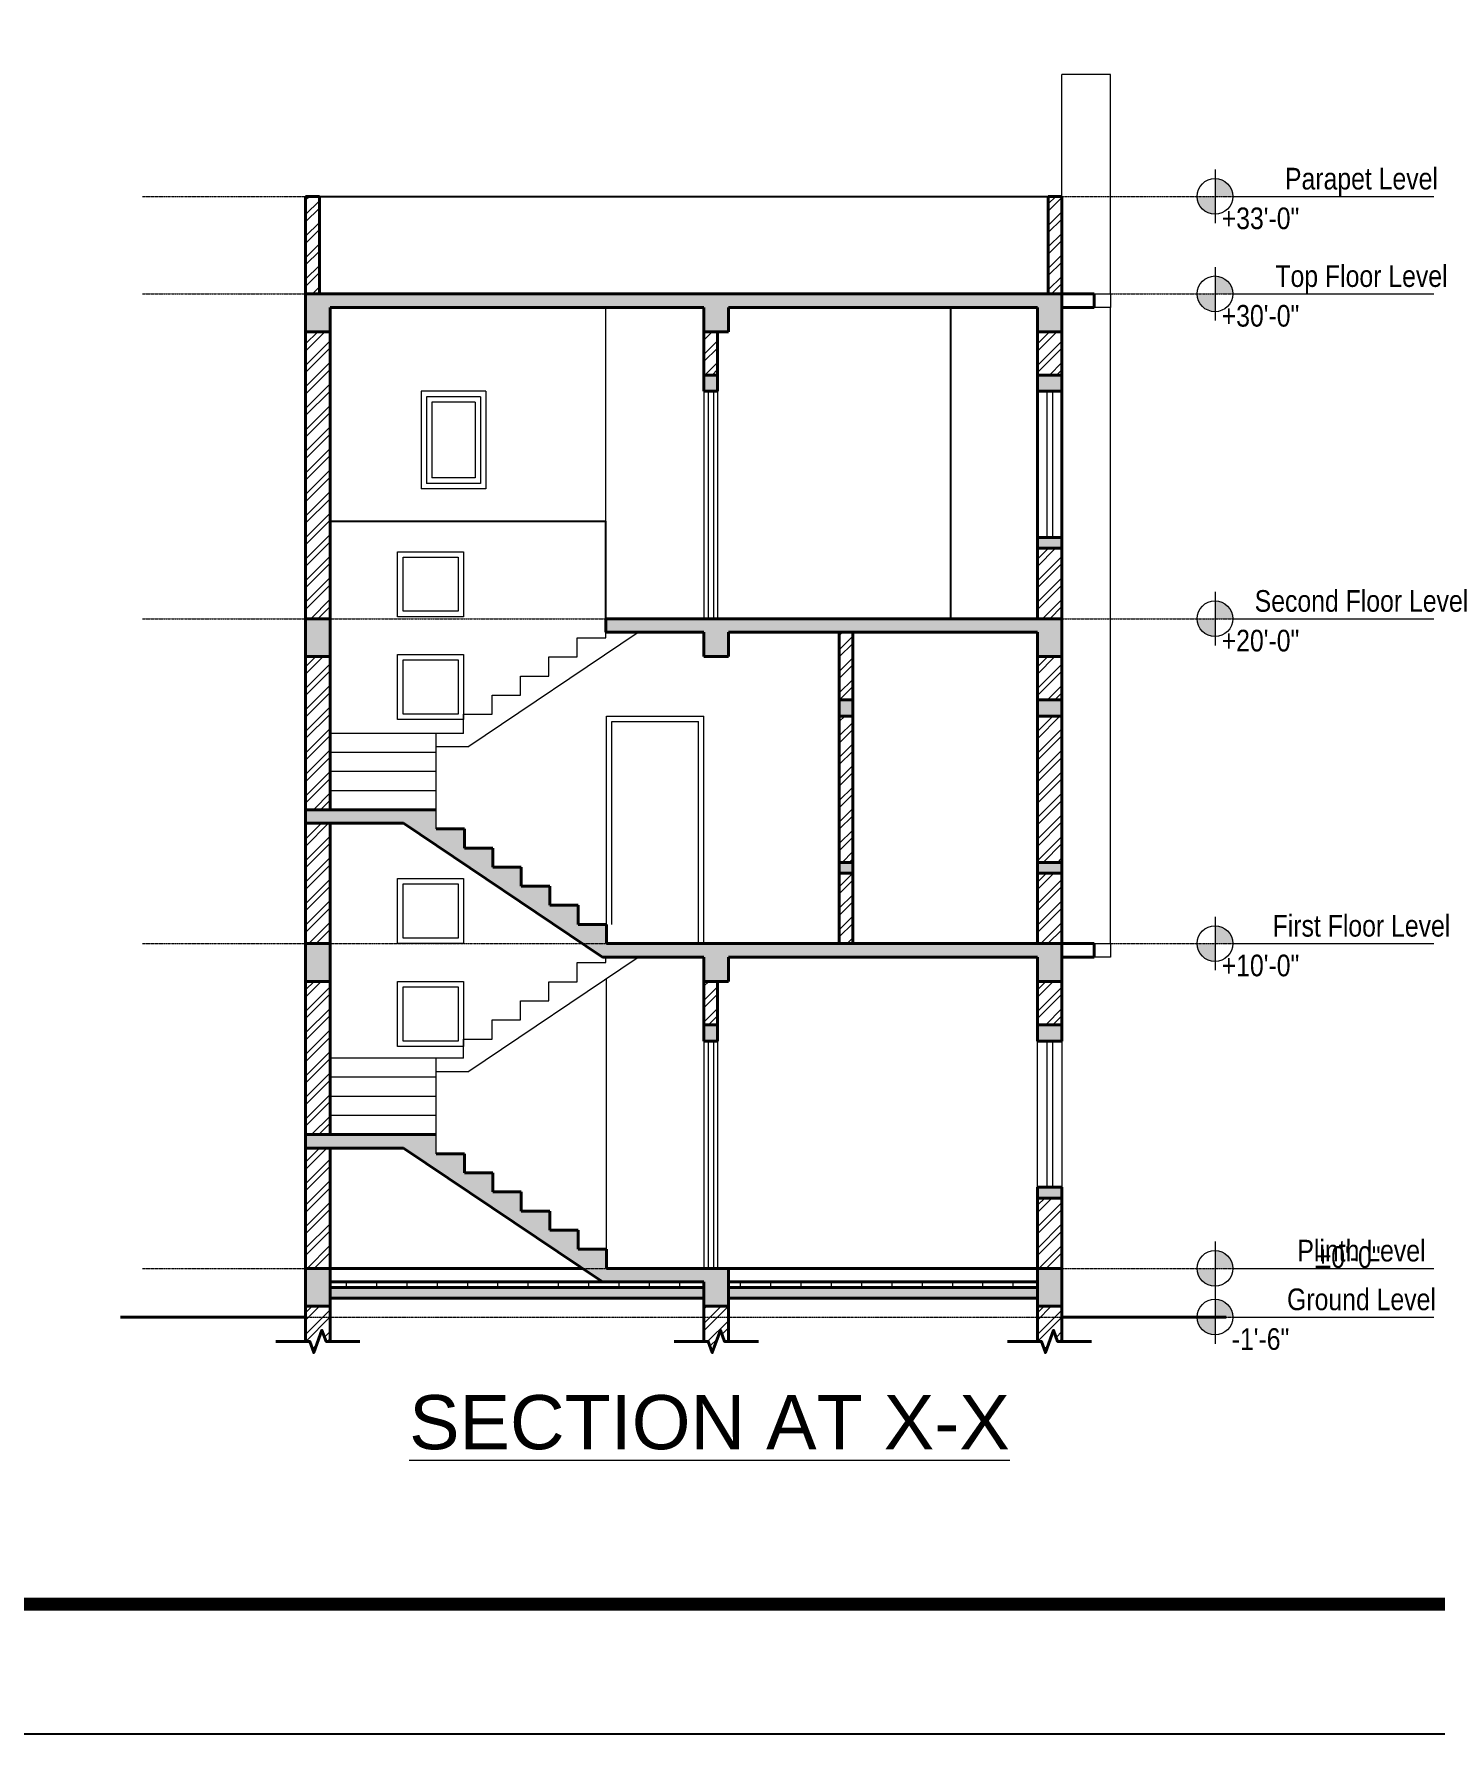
# Model space of a CAD drawing. Header units: inches. Extents: x 137851 to 141026, y -21374 to -19129.
# Drawn here: x 138635 to 139153, y -21374 to -20746 of the extents above; entities that cross this region are included whole.
import ezdxf

# ---------------------------------------------------------------- set-up
doc = ezdxf.new("R2010")
doc.units = ezdxf.units.IN
doc.header["$LTSCALE"] = 0.5
doc.header["$MEASUREMENT"] = 0
doc.linetypes.add('CENTER', pattern=[2, 1.25, -0.25, 0.25, -0.25])
for name, color, linetype, lineweight in [('Annotate-Bold.w', 187, 'Continuous', 18), ('Door-Window', 47, 'Continuous', 15), ('hatch', 9, 'Continuous', 5), ('PARAPET', 50, 'Continuous', 13), ('Staircase', 6, 'Continuous', 18), ('Text-100.w', 254, 'Continuous', 9), ('wall', 1, 'Continuous', 40), ('wall light', 6, 'Continuous', 25), ('window', 4, 'Continuous', 13)]:
    doc.layers.add(name, color=color, linetype=linetype, lineweight=lineweight)
doc.styles.add('arial', font='arial.ttf')

msp = doc.modelspace()

# ---------------------------------------------------------------- hatches: boundary and pattern name
at = {"layer": 'Annotate-Bold.w', "ltscale": 0.005}
h = msp.add_hatch(color=256, dxfattribs=at)
h.dxf.hatch_style = 1
h.paths.add_polyline_path([(139071.87, -20799.13), (139071.87, -20805.73), (139078.47, -20805.73, 0.414214)])
h.paths.add_polyline_path([(139071.87, -20812.33), (139071.87, -20805.73), (139065.28, -20805.73, 0.414214)])
h = msp.add_hatch(color=256, dxfattribs=at)
h.dxf.hatch_style = 1
h.paths.add_polyline_path([(139071.87, -20835.13), (139071.87, -20841.73), (139078.47, -20841.73, 0.414214)])
h.paths.add_polyline_path([(139071.87, -20848.33), (139071.87, -20841.73), (139065.28, -20841.73, 0.414214)])
h = msp.add_hatch(color=256, dxfattribs=at)
h.dxf.hatch_style = 1
h.paths.add_polyline_path([(139071.87, -20955.13), (139071.87, -20961.73), (139078.47, -20961.73, 0.414214)])
h.paths.add_polyline_path([(139071.87, -20968.33), (139071.87, -20961.73), (139065.28, -20961.73, 0.414214)])
h = msp.add_hatch(color=256, dxfattribs=at)
h.dxf.hatch_style = 1
h.paths.add_polyline_path([(139071.87, -21075.13), (139071.87, -21081.73), (139078.47, -21081.73, 0.414214)])
h.paths.add_polyline_path([(139071.87, -21088.33), (139071.87, -21081.73), (139065.28, -21081.73, 0.414214)])
h = msp.add_hatch(color=256, dxfattribs=at)
h.dxf.hatch_style = 1
h.paths.add_polyline_path([(139071.87, -21195.13), (139071.87, -21201.73), (139078.47, -21201.73, 0.414214)])
h.paths.add_polyline_path([(139071.87, -21208.33), (139071.87, -21201.73), (139065.28, -21201.73, 0.414214)])
h = msp.add_hatch(color=256, dxfattribs=at)
h.dxf.hatch_style = 1
h.paths.add_polyline_path([(139071.87, -21213.13), (139071.87, -21219.73), (139078.47, -21219.73, 0.414214)])
h.paths.add_polyline_path([(139071.87, -21226.33), (139071.87, -21219.73), (139065.28, -21219.73, 0.414214)])
at = {"layer": 'Door-Window', "linetype": 'ByBlock'}
h = msp.add_hatch(dxfattribs=at)
h.set_pattern_fill('AR-CONC', color=256)
h.set_pattern_definition([(50, (7081.083, 2177.0516), (7.17260183, -0.62752135), [0.75, -8.25]), (355, (7081.083, 2177.0516), (-1.38751334, 7.52192134), [0.6, -6.6]), (100.4514445, (7081.6806, 2176.999), (5.78508847, 6.8943999), [0.63740192, -7.01142112]), (46.1842, (7081.083, 2179.052), (10.6724133, -1.6551928), [1.125, -12.375]), (96.6356355, (7081.972, 2178.914), (9.34661946, 9.741186), [0.9561034, -10.5171376]), (351.184164, (7081.083, 2179.052), (9.34661945, 9.741186), [0.9, -9.9]), (21, (7082.083, 2178.5516), (5.96907052, -4.0261889), [0.75, -8.25]), (326, (7082.083, 2178.5516), (2.4331533, 7.25150045), [0.6, -6.6]), (71.451445, (7082.58, 2178.216), (8.40222377, 3.22531153), [0.6374019, -7.01142112]), (37.5, (7081.0828, 2177.0516), (0.121598553, 3.32893854), [0, -6.52, 0, -6.7, 0, -6.625]), (7.5, (7081.083, 2177.0516), (2.63069537, 3.94411712), [0, -3.82, 0, -6.37, 0, -2.525]), (327.5, (7078.8528, 2177.0516), (5.33822436, -0.22554872), [0, -2.5, 0, -7.8, 0, -10.35]), (317.5, (7077.853, 2177.0516), (5.8318617, 1.00104982), [0, -3.25, 0, -5.18, 0, -7.35])])
h.paths.add_polyline_path([(138744.91, -21201.73), (138735.81, -21201.73), (138735.81, -21215.73), (138744.91, -21215.73)])
h.paths.add_polyline_path([(138892.14, -21201.73), (138847.04, -21201.73), (138847.04, -21194.67), (138836.54, -21194.67), (138836.54, -21187.61), (138826.04, -21187.61), (138826.04, -21180.55), (138815.54, -21180.55), (138815.54, -21173.49), (138805.04, -21173.49), (138805.04, -21166.44), (138794.54, -21166.44), (138794.54, -21159.38), (138784.04, -21159.38), (138784.04, -21152.32), (138735.81, -21152.32), (138735.81, -21157.32), (138772.02, -21157.32), (138845.52, -21206.73), (138883.04, -21206.73), (138883.04, -21215.73), (138892.14, -21215.73)])
h.paths.add_polyline_path([(139015.27, -21201.73), (139006.27, -21201.73), (139006.27, -21215.73), (139015.27, -21215.73)])
h.paths.add_polyline_path([(139015.27, -21171.73), (139006.27, -21171.73), (139006.27, -21175.73), (139015.27, -21175.73)])
h.paths.add_polyline_path([(139015.27, -21111.73), (139006.27, -21111.73), (139006.27, -21117.73), (139015.27, -21117.73)])
h.paths.add_polyline_path([(138888.04, -21111.73), (138883.04, -21111.73), (138883.04, -21117.73), (138888.04, -21117.73)])
h.paths.add_polyline_path([(139015.27, -21081.73), (138847.04, -21081.73), (138847.04, -21074.67), (138836.54, -21074.67), (138836.54, -21067.61), (138826.04, -21067.61), (138826.04, -21060.55), (138815.54, -21060.55), (138815.54, -21053.49), (138805.04, -21053.49), (138805.04, -21046.44), (138794.54, -21046.44), (138794.54, -21039.38), (138784.04, -21039.38), (138784.04, -21032.32), (138735.81, -21032.32), (138735.81, -21037.32), (138772.02, -21037.32), (138845.52, -21086.73), (138883.04, -21086.73), (138883.04, -21095.73), (138892.04, -21095.73), (138892.04, -21086.73), (139006.27, -21086.73), (139006.27, -21095.73), (139015.27, -21095.73)])
h.paths.add_polyline_path([(138744.91, -21081.73), (138735.81, -21081.73), (138735.81, -21095.73), (138744.91, -21095.73)], flags=17)
h.paths.add_polyline_path([(138744.91, -20961.73), (138735.81, -20961.73), (138735.81, -20975.73), (138744.91, -20975.73)])
h.paths.add_polyline_path([(138892.04, -20966.73), (139006.27, -20966.73), (139006.27, -20961.73), (138846.73, -20961.73), (138846.73, -20966.73), (138883.04, -20966.73), (138883.04, -20975.73), (138892.04, -20975.73)])
h.paths.add_polyline_path([(139015.27, -20961.73), (139006.27, -20961.73), (139006.27, -20975.73), (139015.27, -20975.73)])
h.paths.add_polyline_path([(139015.27, -20991.73), (139006.27, -20991.73), (139006.27, -20997.73), (139015.27, -20997.73)])
h.paths.add_polyline_path([(138938.04, -20991.73), (138933.04, -20991.73), (138933.04, -20997.73), (138938.04, -20997.73)])
h.paths.add_polyline_path([(139015.27, -21051.73), (139006.27, -21051.73), (139006.27, -21055.73), (139015.27, -21055.73)], flags=17)
h.paths.add_polyline_path([(138938.04, -21051.73), (138933.04, -21051.73), (138933.04, -21055.73), (138938.04, -21055.73)], flags=17)
h.paths.add_polyline_path([(139015.27, -20931.73), (139006.27, -20931.73), (139006.27, -20935.73), (139015.27, -20935.73)])
h.paths.add_polyline_path([(139015.27, -20871.73), (139006.27, -20871.73), (139006.27, -20877.73), (139015.27, -20877.73)])
h.paths.add_polyline_path([(138888.04, -20871.73), (138883.04, -20871.73), (138883.04, -20877.73), (138888.04, -20877.73)])
h.paths.add_polyline_path([(139015.27, -20841.73), (138744.91, -20841.73), (138735.81, -20841.73), (138735.81, -20855.73), (138744.91, -20855.73), (138744.91, -20846.73), (138883.04, -20846.73), (138883.04, -20855.73), (138892.04, -20855.73), (138892.04, -20846.73), (139006.27, -20846.73), (139006.27, -20855.73), (139015.27, -20855.73)])
at = {"layer": 'hatch', "ltscale": 0.01}
h = msp.add_hatch(dxfattribs=at)
h.set_pattern_fill('ANSI32', color=256, scale=15, style=0)
h.set_pattern_definition([(45, (7081.083, 2177.0516), (-3.97747564, 3.97747564), []), (45, (7083.7345, 2177.0516), (-3.97747564, 3.97747564), [])])
h.paths.add_polyline_path([(138744.91, -21215.73), (138735.81, -21215.73), (138735.81, -21228.73), (138737.36, -21228.73), (138738.86, -21232.85), (138741.86, -21224.61), (138743.36, -21228.73), (138744.91, -21228.73)])
h.paths.add_polyline_path([(138892.04, -21215.73), (138883.04, -21215.73), (138883.04, -21228.73), (138884.59, -21228.73), (138886.09, -21232.85), (138889.09, -21224.61), (138890.59, -21228.73), (138892.04, -21228.73)])
h.paths.add_polyline_path([(139015.27, -21215.73), (139006.27, -21215.73), (139006.27, -21228.73), (139007.72, -21228.73), (139009.22, -21232.85), (139012.22, -21224.61), (139013.72, -21228.73), (139015.27, -21228.73)])
h.paths.add_polyline_path([(139015.27, -21175.73), (139006.27, -21175.73), (139006.27, -21201.73), (139015.27, -21201.73)])
h.paths.add_polyline_path([(139015.27, -21095.73), (139006.27, -21095.73), (139006.27, -21111.73), (139015.27, -21111.73)])
h.paths.add_polyline_path([(139015.27, -21055.73), (139006.27, -21055.73), (139006.27, -21081.73), (139015.27, -21081.73)])
h.paths.add_polyline_path([(139015.27, -20997.73), (139006.27, -20997.73), (139006.27, -21051.73), (139015.27, -21051.73)])
h.paths.add_polyline_path([(139015.27, -20975.73), (139006.27, -20975.73), (139006.27, -20991.73), (139015.27, -20991.73)])
h.paths.add_polyline_path([(139015.27, -20935.73), (139006.27, -20935.73), (139006.27, -20961.73), (139015.27, -20961.73)])
h.paths.add_polyline_path([(139015.27, -20855.73), (139006.27, -20855.73), (139006.27, -20871.73), (139015.27, -20871.73)])
h.paths.add_polyline_path([(139015.27, -20805.73), (139010.27, -20805.73), (139010.27, -20841.73), (139015.27, -20841.73)])
h.paths.add_polyline_path([(138740.91, -20805.73), (138735.81, -20805.73), (138735.81, -20841.73), (138740.91, -20841.73)])
h.paths.add_polyline_path([(138888.04, -20855.73), (138883.04, -20855.73), (138883.04, -20871.73), (138888.04, -20871.73)])
h.paths.add_polyline_path([(138744.91, -20855.73), (138735.81, -20855.73), (138735.81, -20961.73), (138744.91, -20961.73)])
h.paths.add_polyline_path([(138744.91, -20975.73), (138735.81, -20975.73), (138735.81, -21032.32), (138744.91, -21032.32)])
h.paths.add_polyline_path([(138744.91, -21037.32), (138735.81, -21037.32), (138735.81, -21081.73), (138744.91, -21081.73)])
h.paths.add_polyline_path([(138744.91, -21095.73), (138735.81, -21095.73), (138735.81, -21152.32), (138744.91, -21152.32)])
h.paths.add_polyline_path([(138744.91, -21157.32), (138735.81, -21157.32), (138735.81, -21201.73), (138744.91, -21201.73)])
h.paths.add_polyline_path([(138888.04, -21095.73), (138883.04, -21095.73), (138883.04, -21111.73), (138888.04, -21111.73)])
h.paths.add_polyline_path([(138938.04, -21055.73), (138933.04, -21055.73), (138933.04, -21081.73), (138938.04, -21081.73)])
h.paths.add_polyline_path([(138938.04, -20997.73), (138933.04, -20997.73), (138933.04, -21051.73), (138938.04, -21051.73)])
h.paths.add_polyline_path([(138938.04, -20966.73), (138933.04, -20966.73), (138933.04, -20991.73), (138938.04, -20991.73)])
at = {"layer": 'hatch', "ltscale": 0.5}
h = msp.add_hatch(dxfattribs=at)
h.set_pattern_fill('AR-B816', color=256, scale=0.7)
h.set_pattern_definition([(0, (-223014.691, 215688.0566), (0, 5.6), []), (90, (-223014.691, 215688.0566), (-5.6, 5.6), [5.6, -5.6])])
h.paths.add_polyline_path([(138883.04, -21206.73), (138744.91, -21206.73), (138744.91, -21208.73), (138883.04, -21208.73)])
h = msp.add_hatch(dxfattribs=at)
h.set_pattern_fill('AR-B816', color=256, scale=0.7)
h.set_pattern_definition([(0, (-222891.4605, 215688.0566), (0, 5.6), []), (90, (-222891.4605, 215688.0566), (-5.6, 5.6), [5.6, -5.6])])
h.paths.add_polyline_path([(139006.27, -21206.73), (138892.14, -21206.73), (138892.14, -21208.73), (139006.27, -21208.73)])
h = msp.add_hatch(dxfattribs=at)
h.set_pattern_fill('AR-SAND', color=256)
h.set_pattern_definition([(37.5, (-223014.6911, 215688.0566), (-0.062993358, 1.926823769), [0, -1.52, 0, -1.7, 0, -1.625]), (7.5, (-223014.6911, 215688.0566), (1.769776705, 2.822146065), [0, -0.82, 0, -1.37, 0, -0.525]), (327.5, (-223015.9211, 215688.0566), (3.114141862, 0.0056590535), [0, -0.5, 0, -1.8, 0, -2.35]), (317.5, (-223015.921, 215688.0566), (3.006126605, 0.877675565), [0, -0.25, 0, -1.18, 0, -1.35])])
h.paths.add_polyline_path([(138883.04, -21212.73), (138883.04, -21208.73), (138744.91, -21208.73), (138744.91, -21212.73)])
h = msp.add_hatch(dxfattribs=at)
h.set_pattern_fill('AR-SAND', color=256)
h.set_pattern_definition([(37.5, (-222867.4634, 215688.0566), (-0.062993358, 1.926823769), [0, -1.52, 0, -1.7, 0, -1.625]), (7.5, (-222867.4634, 215688.0566), (1.769776705, 2.822146065), [0, -0.82, 0, -1.37, 0, -0.525]), (327.5, (-222868.6934, 215688.0566), (3.114141862, 0.0056590535), [0, -0.5, 0, -1.8, 0, -2.35]), (317.5, (-222868.6934, 215688.0566), (3.006126605, 0.877675565), [0, -0.25, 0, -1.18, 0, -1.35])])
h.paths.add_polyline_path([(139006.27, -21212.73), (139006.27, -21208.73), (138892.14, -21208.73), (138892.14, -21212.73)])

# ---------------------------------------------------------------- linework, layer by layer
msp.add_lwpolyline([(137851.27, -21373.73), (137851.27, -19128.69), (141026.08, -19128.69), (141026.08, -21373.73)], close=True)
at = {"const_width": 4.8}
msp.add_lwpolyline([(140978.08, -21325.73), (140978.08, -19176.69), (137995.27, -19176.69), (137995.27, -21325.73)], close=True, dxfattribs=at)
at = {"layer": 'Annotate-Bold.w', "ltscale": 0.005}
for p, q in [((139071.89, -20795.82), (139071.89, -20815.61)), ((139071.89, -20831.82), (139071.89, -20851.61)), ((139071.89, -20951.82), (139071.89, -20971.61)), ((139071.89, -21071.82), (139071.89, -21091.61)), ((139071.89, -21191.82), (139071.89, -21211.61)), ((139071.89, -21209.82), (139071.89, -21229.61))]:
    msp.add_line(p, q, dxfattribs=at)
at = {"layer": 'Annotate-Bold.w', "linetype": 'CENTER', "ltscale": 0.01}
for p, q in [((138675.53, -20805.73), (139078.47, -20805.73)), ((138675.53, -20841.73), (139078.47, -20841.73)), ((138675.53, -20961.73), (139078.47, -20961.73)), ((138675.53, -21081.73), (139078.47, -21081.73)), ((138675.53, -21201.73), (139078.47, -21201.73)), ((138675.53, -21219.73), (139078.47, -21219.73))]:
    msp.add_line(p, q, dxfattribs=at)
at = {"layer": 'Annotate-Bold.w'}
for p, q in [((139078.47, -20805.73), (139152.78, -20805.73)), ((139078.47, -20841.73), (139152.78, -20841.73)), ((139078.47, -20961.73), (139152.78, -20961.73)), ((139078.47, -21081.73), (139152.78, -21081.73)), ((139078.47, -21201.73), (139152.78, -21201.73)), ((139078.47, -21219.73), (139152.78, -21219.73))]:
    msp.add_line(p, q, dxfattribs=at)
at = {"layer": 'Annotate-Bold.w', "ltscale": 0.005}
for centre in [(139071.87, -20805.73), (139071.87, -20841.73), (139071.87, -20961.73), (139071.87, -21081.73), (139071.87, -21201.73), (139071.87, -21219.73)]:
    msp.add_circle(centre, 6.6, dxfattribs=at)
at = {"layer": 'PARAPET'}
for p, q in [((139033.27, -20760.73), (139015.27, -20760.73)), ((139015.27, -20805.73), (139015.27, -20760.73)), ((139033.27, -20841.73), (139033.27, -20760.73)), ((139027.27, -20841.73), (139033.27, -20841.73)), ((139033.27, -20841.73), (139033.27, -20846.73)), ((138846.73, -20925.73), (138846.73, -20846.73)), ((139033.27, -20846.73), (139027.27, -20846.73)), ((139033.27, -21081.73), (139033.27, -20846.73)), ((139027.27, -21081.73), (139033.27, -21081.73)), ((139033.27, -21081.73), (139033.27, -21086.73)), ((139033.27, -21086.73), (139027.27, -21086.73))]:
    msp.add_line(p, q, dxfattribs=at)
at = {"layer": 'Staircase'}
for p, q in [((138795.76, -21009.08), (138858.76, -20966.73)), ((138846.73, -20968.79), (138846.73, -20966.73)), ((138836.23, -20975.85), (138836.23, -20968.79)), ((138836.23, -20968.79), (138846.73, -20968.79)), ((138825.73, -20982.91), (138825.73, -20975.85)), ((138825.73, -20975.85), (138836.23, -20975.85)), ((138815.23, -20989.96), (138815.23, -20982.91)), ((138815.23, -20982.91), (138825.73, -20982.91)), ((138804.73, -20997.02), (138804.73, -20989.96)), ((138804.73, -20989.96), (138815.23, -20989.96)), ((138794.23, -20997.02), (138804.73, -20997.02)), ((138794.23, -21004.08), (138794.23, -20997.02)), ((138794.23, -21004.08), (138744.91, -21004.08)), ((138784.04, -21039.38), (138784.04, -21004.08)), ((138784.04, -21011.14), (138744.91, -21011.14)), ((138795.76, -21009.08), (138784.04, -21009.08)), ((138784.04, -21018.2), (138744.91, -21018.2)), ((138784.04, -21025.26), (138744.91, -21025.26)), ((138795.76, -21129.08), (138858.76, -21086.73)), ((138846.73, -21088.79), (138846.73, -21086.73)), ((138836.23, -21095.85), (138836.23, -21088.79)), ((138836.23, -21088.79), (138846.73, -21088.79)), ((138825.73, -21102.91), (138825.73, -21095.85)), ((138825.73, -21095.85), (138836.23, -21095.85)), ((138847.04, -21194.67), (138847.04, -21094.61)), ((138815.23, -21109.96), (138815.23, -21102.91)), ((138815.23, -21102.91), (138825.73, -21102.91)), ((138804.73, -21117.02), (138804.73, -21109.96)), ((138804.73, -21109.96), (138815.23, -21109.96)), ((138794.23, -21117.02), (138804.73, -21117.02)), ((138794.23, -21124.08), (138794.23, -21117.02)), ((138794.23, -21124.08), (138744.91, -21124.08)), ((138784.04, -21159.38), (138784.04, -21124.08)), ((138784.04, -21131.14), (138744.91, -21131.14)), ((138795.76, -21129.08), (138784.04, -21129.08)), ((138784.04, -21138.2), (138744.91, -21138.2)), ((138784.04, -21145.26), (138744.91, -21145.26))]:
    msp.add_line(p, q, dxfattribs=at)
at = {"layer": 'wall'}
for p, q in [((138735.81, -21201.73), (138735.81, -20805.73)), ((138735.81, -20805.73), (138740.91, -20805.73)), ((138740.91, -20841.73), (138740.91, -20805.73)), ((139010.27, -20841.73), (139010.27, -20805.73)), ((139010.27, -20805.73), (139015.27, -20805.73)), ((139015.27, -21117.73), (139015.27, -20805.73)), ((138744.91, -20841.73), (139015.27, -20841.73)), ((139015.27, -20841.73), (139027.27, -20841.73)), ((139027.27, -20846.73), (139027.27, -20841.73)), ((138744.91, -21032.32), (138744.91, -20846.73)), ((138744.91, -20846.73), (138883.04, -20846.73)), ((138883.04, -20855.73), (138883.04, -20846.73)), ((138892.04, -20846.73), (139006.27, -20846.73)), ((138892.04, -20855.73), (138892.04, -20846.73)), ((139006.27, -20961.73), (139006.27, -20846.73)), ((139015.27, -20846.73), (139027.27, -20846.73)), ((138883.04, -20855.73), (138892.04, -20855.73)), ((138883.04, -20877.73), (138883.04, -20855.73)), ((138888.04, -20877.73), (138888.04, -20855.73)), ((138883.04, -20871.73), (138888.04, -20871.73)), ((139006.27, -20871.73), (139015.27, -20871.73)), ((138883.04, -20877.73), (138888.04, -20877.73)), ((139006.27, -20877.73), (139015.27, -20877.73)), ((139006.27, -20931.73), (139015.27, -20931.73)), ((139006.27, -20935.73), (139015.27, -20935.73)), ((138846.73, -20961.73), (139015.27, -20961.73)), ((138846.73, -20966.73), (138846.73, -20961.73)), ((138846.73, -20966.73), (138883.04, -20966.73)), ((138883.04, -20975.73), (138883.04, -20966.73)), ((138892.04, -20966.73), (139006.27, -20966.73)), ((138892.04, -20975.73), (138892.04, -20966.73)), ((138933.04, -21081.73), (138933.04, -20966.73)), ((138938.04, -21081.73), (138938.04, -20966.73)), ((139006.27, -21081.73), (139006.27, -20966.73)), ((138883.04, -20975.73), (138892.04, -20975.73)), ((138933.04, -20991.73), (138938.04, -20991.73)), ((139006.27, -20991.73), (139015.27, -20991.73)), ((138933.04, -20997.73), (138938.04, -20997.73)), ((139006.27, -20997.73), (139015.27, -20997.73)), ((138784.04, -21032.32), (138735.81, -21032.32)), ((138772.02, -21037.32), (138735.81, -21037.32)), ((138744.91, -21152.32), (138744.91, -21037.32)), ((138772.02, -21037.32), (138845.52, -21086.73)), ((138794.54, -21039.38), (138784.04, -21039.38)), ((138794.54, -21046.44), (138794.54, -21039.38)), ((138805.04, -21046.44), (138794.54, -21046.44)), ((138805.04, -21053.49), (138805.04, -21046.44)), ((138815.54, -21053.49), (138805.04, -21053.49)), ((138815.54, -21060.55), (138815.54, -21053.49)), ((138933.04, -21051.73), (138938.04, -21051.73)), ((138933.04, -21055.73), (138938.04, -21055.73)), ((139006.27, -21051.73), (139015.27, -21051.73)), ((139006.27, -21055.73), (139015.27, -21055.73)), ((138826.04, -21060.55), (138815.54, -21060.55)), ((138826.04, -21067.61), (138826.04, -21060.55)), ((138836.54, -21067.61), (138826.04, -21067.61)), ((138836.54, -21074.67), (138836.54, -21067.61)), ((138847.04, -21074.67), (138836.54, -21074.67)), ((138847.04, -21081.73), (138847.04, -21074.67)), ((138847.04, -21081.73), (139015.27, -21081.73)), ((139015.27, -21081.73), (139027.27, -21081.73)), ((139027.27, -21086.73), (139027.27, -21081.73)), ((138845.52, -21086.73), (138883.04, -21086.73)), ((138883.04, -21117.73), (138883.04, -21086.73)), ((138892.04, -21086.73), (139006.27, -21086.73)), ((138892.04, -21095.73), (138892.04, -21086.73)), ((139006.27, -21117.73), (139006.27, -21086.73)), ((139015.27, -21086.73), (139027.27, -21086.73)), ((138883.04, -21095.73), (138892.04, -21095.73)), ((138888.04, -21117.73), (138888.04, -21095.73)), ((138883.04, -21111.73), (138888.04, -21111.73)), ((139006.27, -21111.73), (139015.27, -21111.73)), ((138883.04, -21117.73), (138888.04, -21117.73)), ((139006.27, -21117.73), (139015.27, -21117.73)), ((138784.04, -21152.32), (138735.81, -21152.32)), ((138772.02, -21157.32), (138735.81, -21157.32)), ((138744.91, -21201.73), (138744.91, -21157.32)), ((138772.02, -21157.32), (138845.52, -21206.73)), ((138794.54, -21159.38), (138784.04, -21159.38)), ((138794.54, -21166.44), (138794.54, -21159.38)), ((138805.04, -21166.44), (138794.54, -21166.44)), ((138805.04, -21173.49), (138805.04, -21166.44)), ((138815.54, -21173.49), (138805.04, -21173.49)), ((138815.54, -21180.55), (138815.54, -21173.49)), ((139006.27, -21201.73), (139006.27, -21171.73)), ((139006.27, -21171.73), (139015.27, -21171.73)), ((139006.27, -21175.73), (139015.27, -21175.73)), ((139015.27, -21228.73), (139015.27, -21171.73)), ((138826.04, -21180.55), (138815.54, -21180.55)), ((138826.04, -21187.61), (138826.04, -21180.55)), ((138836.54, -21187.61), (138826.04, -21187.61)), ((138836.54, -21194.67), (138836.54, -21187.61)), ((138847.04, -21194.67), (138836.54, -21194.67)), ((138847.04, -21201.73), (138847.04, -21194.67)), ((138744.91, -21201.73), (138838.08, -21201.73)), ((138744.91, -21206.73), (138883.04, -21206.73)), ((138847.04, -21201.73), (139015.27, -21201.73)), ((138892.14, -21206.73), (139006.27, -21206.73)), ((138735.81, -21219.73), (138667.43, -21219.73)), ((138735.81, -21228.73), (138735.81, -21215.73)), ((138744.91, -21228.73), (138744.91, -21215.73)), ((138883.04, -21215.73), (138883.04, -21228.73)), ((138892.04, -21215.73), (138892.04, -21228.73)), ((139006.27, -21228.73), (139006.27, -21215.73)), ((139015.27, -21219.73), (139076.02, -21219.73))]:
    msp.add_line(p, q, dxfattribs=at)
at = {"layer": 'wall', "linetype": 'Continuous', "ltscale": 0.005}
for p, q in [((138744.91, -21208.73), (138883.04, -21208.73)), ((138744.91, -21212.73), (138883.04, -21212.73)), ((138892.14, -21208.73), (139006.27, -21208.73)), ((138892.14, -21212.73), (139006.27, -21212.73))]:
    msp.add_line(p, q, dxfattribs=at)
at = {"layer": 'wall'}
for points in [[(138744.91, -20841.73), (138735.81, -20841.73)], [(138744.91, -20855.73), (138735.81, -20855.73)], [(139015.27, -20855.73), (139006.27, -20855.73)], [(138744.91, -20961.73), (138735.81, -20961.73)], [(138744.91, -20975.73), (138735.81, -20975.73)], [(139015.27, -20975.73), (139006.27, -20975.73)], [(138744.91, -21081.73), (138735.81, -21081.73)], [(138744.91, -21095.73), (138735.81, -21095.73)], [(139015.27, -21095.73), (139006.27, -21095.73)], [(138744.91, -21201.73), (138744.91, -21215.73), (138735.81, -21215.73), (138735.81, -21201.73), (138744.91, -21201.73)], [(138892.14, -21201.73), (138892.14, -21215.73), (138883.04, -21215.73), (138883.04, -21206.73)], [(139015.27, -21215.73), (139006.27, -21215.73), (139006.27, -21201.73)]]:
    msp.add_lwpolyline(points, dxfattribs=at)
at = {"layer": 'wall', "linetype": 'Continuous'}
for points in [[(138755.91, -21228.73), (138743.36, -21228.73), (138741.86, -21224.61), (138738.86, -21232.85), (138737.36, -21228.73), (138724.81, -21228.73)], [(138903.14, -21228.73), (138890.59, -21228.73), (138889.09, -21224.61), (138886.09, -21232.85), (138884.59, -21228.73), (138872.04, -21228.73)], [(139026.27, -21228.73), (139013.72, -21228.73), (139012.22, -21224.61), (139009.22, -21232.85), (139007.72, -21228.73), (138995.17, -21228.73)]]:
    msp.add_lwpolyline(points, dxfattribs=at)
at = {"layer": 'wall light'}
for p, q in [((138740.91, -20805.73), (139010.27, -20805.73)), ((138974.27, -20961.73), (138974.27, -20846.73)), ((138744.91, -20925.73), (138846.73, -20925.73)), ((138846.73, -20961.73), (138846.73, -20925.73))]:
    msp.add_line(p, q, dxfattribs=at)
at = {"layer": 'window'}
for p, q in [((138778.48, -20877.73), (138778.48, -20913.73)), ((138802.48, -20877.73), (138778.48, -20877.73)), ((138780.48, -20879.73), (138780.48, -20911.73)), ((138800.48, -20879.73), (138780.48, -20879.73)), ((138800.48, -20879.73), (138800.48, -20911.73)), ((138802.48, -20877.73), (138802.48, -20913.73)), ((138883.04, -20877.73), (138883.04, -20961.73)), ((138884.54, -20877.73), (138884.54, -20961.73)), ((138886.54, -20877.73), (138886.54, -20961.73)), ((138888.04, -20877.73), (138888.04, -20961.73)), ((139006.27, -20931.73), (139006.27, -20877.73)), ((139009.77, -20877.73), (139009.77, -20931.73)), ((139011.77, -20877.73), (139011.77, -20931.73)), ((139015.27, -20877.73), (139015.27, -20931.73)), ((138782.48, -20881.73), (138782.48, -20909.73)), ((138798.48, -20881.73), (138782.48, -20881.73)), ((138798.48, -20881.73), (138798.48, -20909.73)), ((138800.48, -20911.73), (138780.48, -20911.73)), ((138798.48, -20909.73), (138782.48, -20909.73)), ((138802.48, -20913.73), (138778.48, -20913.73)), ((138847.04, -20997.73), (138883.04, -20997.73)), ((138847.04, -21074.67), (138847.04, -20997.73)), ((138849.04, -20999.73), (138881.04, -20999.73)), ((138849.04, -21074.67), (138849.04, -20999.73)), ((138881.04, -21081.73), (138881.04, -20999.73)), ((138883.04, -21081.73), (138883.04, -20997.73)), ((138883.04, -21117.73), (138883.04, -21201.73)), ((138884.54, -21117.73), (138884.54, -21201.73)), ((138886.54, -21117.73), (138886.54, -21201.73)), ((138888.04, -21117.73), (138888.04, -21201.73)), ((139006.27, -21171.73), (139006.27, -21117.73)), ((139009.77, -21117.73), (139009.77, -21171.73)), ((139011.77, -21117.73), (139011.77, -21171.73)), ((139015.27, -21117.73), (139015.27, -21171.73))]:
    msp.add_line(p, q, dxfattribs=at)
for points in [[(138769.83, -20936.98), (138794.23, -20936.98), (138794.23, -20960.98), (138769.83, -20960.98)], [(138771.83, -20938.98), (138792.23, -20938.98), (138792.23, -20958.98), (138771.83, -20958.98)], [(138769.83, -20974.98), (138794.23, -20974.98), (138794.23, -20998.98), (138769.83, -20998.98)], [(138771.83, -20976.98), (138792.23, -20976.98), (138792.23, -20996.98), (138771.83, -20996.98)], [(138769.83, -21057.73), (138794.23, -21057.73), (138794.23, -21081.73), (138769.83, -21081.73)], [(138771.83, -21059.73), (138792.23, -21059.73), (138792.23, -21079.73), (138771.83, -21079.73)], [(138769.83, -21095.73), (138794.23, -21095.73), (138794.23, -21119.73), (138769.83, -21119.73)], [(138771.83, -21097.73), (138792.23, -21097.73), (138792.23, -21117.73), (138771.83, -21117.73)]]:
    msp.add_lwpolyline(points, close=True, dxfattribs=at)

# ---------------------------------------------------------------- texts
at = {"layer": 'Annotate-Bold.w', "ltscale": 0.005, "char_height": 7.9962, "style": 'arial'}
for s, insert, width, attachment_point in [('\\A1;{\\fArial Narrow|b0|i0|c0|p34;Parapet Level}', (139126.01, -20795.17), 82.6277, 2), ('\\A1;\\pt55.97313;{\\fArial Narrow|b0|i0|c0|p34;+33\'-0"}', (139088.7, -20817.94), 73.8752, 8), ('\\A1;{\\fArial Narrow|b0|i0|c0|p34;Top Floor Level}', (139126.01, -20831.17), 82.6277, 2), ('\\A1;\\pt55.97313;{\\fArial Narrow|b0|i0|c0|p34;+30\'-0"}', (139088.7, -20853.94), 73.8752, 8), ('\\A1;{\\fArial Narrow|b0|i0|c0|p34;Second Floor Level}', (139126.01, -20951.17), 82.6277, 2), ('\\A1;\\pt55.97313;{\\fArial Narrow|b0|i0|c0|p34;+20\'-0"}', (139088.7, -20973.94), 73.8752, 8), ('\\A1;{\\fArial Narrow|b0|i0|c0|p34;First Floor Level}', (139126.01, -21071.17), 82.6277, 2), ('\\A1;\\pt55.97313;{\\fArial Narrow|b0|i0|c0|p34;+10\'-0"}', (139088.7, -21093.94), 73.8752, 8), ('\\A1;{\\fArial Narrow|b0|i0|c0|p34;Plinth Level}', (139126.01, -21191.17), 82.6277, 2), ('\\A1;\\pt55.97313;{\\fArial Narrow|b0|i0|c0|p34;±0\'-0"}', (139120.89, -21201.66), 73.8752, 8), ('\\A1;{\\fArial Narrow|b0|i0|c0|p34;Ground Level}', (139126.01, -21209.17), 82.6277, 2), ('\\A1;\\pt55.97313;{\\fArial Narrow|b0|i0|c0|p34;-1\'-6"}', (139088.7, -21231.94), 73.8752, 8)]:
    msp.add_mtext(s, dxfattribs=dict(at, insert=insert, width=width, attachment_point=attachment_point))
at = {"layer": 'Text-100.w', "insert": (138885.06, -21248.54), "char_height": 20, "attachment_point": 2, "style": 'arial'}
msp.add_mtext_dynamic_manual_height_columns('{\\LSECTION AT X-X}', width=940.9712, gutter_width=100, heights=[0], dxfattribs=at)

doc.saveas('drawing.dxf')
